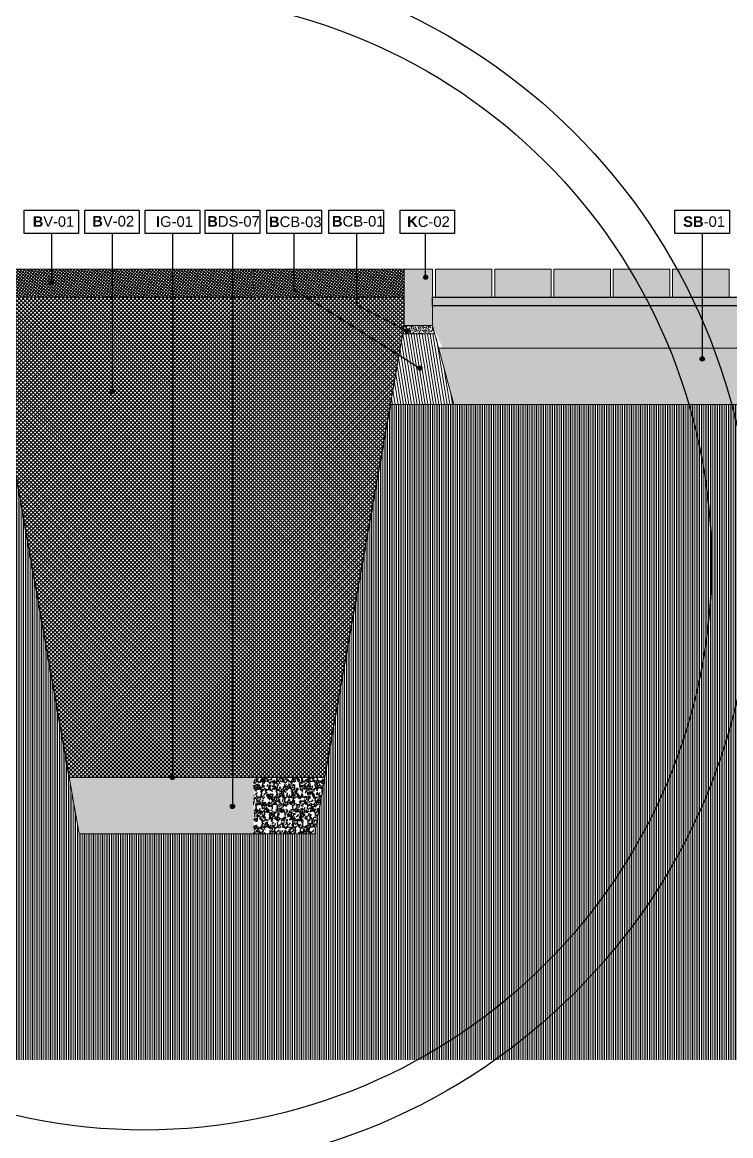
# Model space of a CAD drawing. Header units: metres. Extents: x -325 to 301, y -147 to 149.
# Drawn here: x 85.385 to 87.893, y 16.233 to 20.176 of the extents above; entities that cross this region are included whole.
import ezdxf

# ---------------------------------------------------------------- set-up
doc = ezdxf.new("R2010")
doc.units = ezdxf.units.M
doc.linetypes.add('ACAD_ISO03W100', pattern=[30, 12, -18])
doc.layers.get('Defpoints').update_dxf_attribs({"lineweight": 13})
doc.layers.add('-AUX-QAD', color=5, linetype='Continuous', plot=False)
doc.layers.add('02-L-AUX', color=2, linetype='Continuous', plot=False)
for name, color, linetype, true_color in [('0-TX-1_25', 7, 'Continuous', 0x3f4f7f), ('03-SOL-H-sorra', 7, 'Continuous', 0x7e7a67), ('3-TR-paviment fort', 7, 'Continuous', 0xd1d1d1), ('EIT_3 TR sorra', 7, 'Continuous', 0xd8ceb0)]:
    doc.layers.add(name, color=color, linetype=linetype, true_color=true_color)
for name, color, linetype in [('02-L-Geotextile', 32, 'Continuous'), ('A-KEYPLAN_HATCH', 7, 'Continuous'), ('A_TEXT_2', 7, 'Continuous'), ('EIT_3 TR terra vegetal', 45, 'Continuous')]:
    doc.layers.add(name, color=color, linetype=linetype)
for name, color, linetype, lineweight in [('1-CM', 7, 'Continuous', 0), ('3-TR Formigó', 252, 'Continuous', 0), ('3-TR Seleccionat', 44, 'Continuous', 0), ('3-TR Tot-u', 37, 'Continuous', 0), ('3-TR-recebo', 252, 'Continuous', 0)]:
    doc.layers.add(name, color=color, linetype=linetype, lineweight=lineweight)
doc.layers.add('3-TR tot_u', color=7, linetype='Continuous', lineweight=5, true_color=0x787878)
doc.styles.add('Arial_4', font='arial.ttf', dxfattribs={"height": 1.8})
doc.styles.get("Standard").update_dxf_attribs({"font": 'arial.ttf'})
doc.dimstyles.new('ISO-25', dxfattribs={"dimtxt": 0.1, "dimasz": 0.1, "dimexe": 0.1, "dimexo": 0.1, "dimgap": 0.1, "dimtad": 1, "dimdec": 0, "dimlfac": 100, "dimzin": 9, "dimtxsty": 'Standard', "dimblk": 'OBLIQUE', "dimcen": 0.1, "dimadec": 0, "dimazin": 0, "dimtfac": 1, "dimtdec": 0, "dimtmove": 0, "dimatfit": 3, "dimldrblk": 'OBLIQUE', "dimfxl": 1, "dimarcsym": 0})

# ---------------------------------------------------------------- blocks, each defined once
blk = doc.blocks.new('hatch keyplan 2')
at = {"layer": 'A-KEYPLAN_HATCH'}
blk.add_lwpolyline([(0, 0.005476596624248486), (0.012874798693294, 0.005476596623793739), (0.012874798693294, -2.273736754432321e-13), (0, 0)], close=True, dxfattribs=at)
blk = doc.blocks.new('hatch keyplan')
at = {"layer": 'A-KEYPLAN_HATCH'}
blk.add_blockref('hatch keyplan 2', (1.430579833341536, 0.8521467901477053), dxfattribs=at)
blk = doc.blocks.new('SB-01')
at = {"layer": 'A-KEYPLAN_HATCH'}
blk.add_blockref('hatch keyplan', (-1.430579833341536, -0.8521467901477053), dxfattribs=at)
at = {"layer": 'A_TEXT_2', "insert": (-0.0007977307988561444, 0.004032374434375541), "char_height": 0.0025, "attachment_point": 1}
blk.add_mtext_dynamic_manual_height_columns('\\pi0.00271;{\\fArial|b1|i0|c0|p34;SB}-01', width=0.01456192034901793, gutter_width=0.015, heights=[0], dxfattribs=at)
blk = doc.blocks.new('K01B')
at = {"layer": 'A-KEYPLAN_HATCH'}
blk.add_blockref('hatch keyplan', (-1.43057983324603, -0.8521467901474874), dxfattribs=at)
at = {"layer": 'A_TEXT_2', "insert": (-0.0007977307990891802, 0.004020148496436171), "char_height": 0.0025, "attachment_point": 1}
blk.add_mtext_dynamic_manual_height_columns('\\pi0.00246;{\\fArial|b1|i0|c0|p34;K}C-02', width=0.01456192034901793, gutter_width=0.015, heights=[0], dxfattribs=at)
blk = doc.blocks.new('POINT')
at = {"layer": '0-TX-1_25'}
h = blk.add_hatch(dxfattribs=at)
h.set_pattern_fill('ANGLE', color=256)
h.set_pattern_definition([(0, (-83.74681484067048, -12.72584030761209), (0, 6.985), [5.08, -1.905]), (90, (-83.74681484067048, -12.72584030761209), (-6.985, 4.277078946022131e-16), [5.08, -1.905])])
edge = h.paths.add_edge_path()
edge.add_arc((0, 0), 0.0075, 0, 360)
h = blk.add_hatch(color=256, dxfattribs=at)
h.dxf.hatch_style = 1
edge = h.paths.add_edge_path()
edge.add_arc((0, 0), 0.0075, 0, 360)
blk.add_circle((0, 0), 0.0075, dxfattribs=at)
blk = doc.blocks.new('B-CB01')
at = {"layer": 'A-KEYPLAN_HATCH'}
blk.add_blockref('hatch keyplan', (-1.430579833341536, -0.8521467901477052), dxfattribs=at)
at = {"layer": 'A_TEXT_2', "insert": (-0.0007977308478921419, 0.004105509799023688), "char_height": 0.0025, "attachment_point": 1}
blk.add_mtext_dynamic_manual_height_columns('\\pi0.00152;{\\fArial|b1|i0|c0|p34;B}CB-01', width=0.01456192034901793, gutter_width=0.015, heights=[0], dxfattribs=at)
blk = doc.blocks.new('B-CB03')
at = {"layer": 'A-KEYPLAN_HATCH'}
blk.add_blockref('hatch keyplan', (-1.430579833438594, -0.8521467901477053), dxfattribs=at)
at = {"layer": 'A_TEXT_2', "insert": (-0.0007977309449526127, 0.00398371515799123), "char_height": 0.0025, "attachment_point": 1}
blk.add_mtext_dynamic_manual_height_columns('\\pi0.00128;{\\fArial|b1|i0|c0|p34;B}CB-03', width=0.01456192034901793, gutter_width=0.015, heights=[0], dxfattribs=at)
blk = doc.blocks.new('IG01')
at = {"layer": 'A-KEYPLAN_HATCH', "xscale": 10, "yscale": 10, "zscale": 10}
blk.add_blockref('hatch keyplan', (-14.30579833341537, -8.521467901477052), dxfattribs=at)
at = {"layer": 'A_TEXT_2', "insert": (-0.007977307986635651, 0.04045896306516727), "char_height": 0.025, "attachment_point": 1}
blk.add_mtext_dynamic_manual_height_columns('\\pi0.03354;{\\fArial|b1|i0|c0|p34;I}G-01', width=0.1456192034901793, gutter_width=0.15, heights=[0], dxfattribs=at)
blk = doc.blocks.new('B-V02')
at = {"layer": 'A-KEYPLAN_HATCH'}
blk.add_blockref('hatch keyplan', (-1.430579833341536, -0.8521467901477053), dxfattribs=at)
at = {"layer": 'A_TEXT_2', "insert": (-0.000797730798460905, 0.004122186061006561), "char_height": 0.0025, "attachment_point": 1}
blk.add_mtext_dynamic_manual_height_columns('\\pi0.00255;{\\fArial|b1|i0|c0|p34;B}V-02', width=0.01456192034901793, gutter_width=0.015, heights=[0], dxfattribs=at)
blk = doc.blocks.new('B-V01')
at = {"layer": 'A-KEYPLAN_HATCH'}
blk.add_blockref('hatch keyplan', (-1.430579833437449, -0.8521467901477053), dxfattribs=at)
at = {"layer": 'A_TEXT_2', "lineweight": 211, "insert": (-0.0007911714825610261, 0.004018987603517488), "char_height": 0.002458832335329342, "attachment_point": 1, "line_spacing_factor": 0.9385317878468563, "style": 'Arial_4'}
blk.add_mtext_dynamic_manual_height_columns('\\pi0.00285;{\\fArial|b1|i0|c0|p34;B}V-01', width=0.01456192034901793, gutter_width=0.015, heights=[0], dxfattribs=at)
blk = doc.blocks.new('_Oblique')
at = {"color": 0, "lineweight": -2}
blk.add_line((-0.499999999995058, -0.4999999998130015), (0.500000000028669, 0.500000000163238), dxfattribs=at)
blk = doc.blocks.new('*D1879')
at = {"layer": '0-TX-1_25', "color": 0, "lineweight": -2, "transparency": 16777216}
for p, q in [((87.5171076395251, 51.89457010252432), (87.5171076395251, 52.01957010252432)), ((87.79843630626715, 51.9195701025243), (87.79843630626715, 52.01957010252432)), ((87.5171076395251, 51.99457010252432), (87.79843630626715, 51.99457010252432))]:
    blk.add_line(p, q, dxfattribs=at)
at = {"layer": 'Defpoints', "color": 0, "transparency": 16777216}
for p in [(87.79843630626715, 51.99457010252432), (87.79843630626715, 51.89457010252431), (87.5171076395251, 0.03150722056245314)]:
    blk.add_point(p, dxfattribs=at)
at = {"layer": '0-TX-1_25', "color": 0, "lineweight": -2, "transparency": 16777216, "xscale": 0.025, "yscale": 0.025, "zscale": 0.025, "rotation": 180}
blk.add_blockref('_Oblique', (87.5171076395251, 51.99457010252432), dxfattribs=at)
at = {"layer": '0-TX-1_25', "color": 0, "lineweight": -2, "transparency": 16777216, "xscale": 0.025, "yscale": 0.025, "zscale": 0.025}
blk.add_blockref('_Oblique', (87.79843630626715, 51.99457010252432), dxfattribs=at)
at = {"layer": '0-TX-1_25', "color": 0, "transparency": 16777216, "insert": (87.65777197289611, 52.03744015709458), "char_height": 0.035, "attachment_point": 5}
blk.add_mtext('28', dxfattribs=at)
blk = doc.blocks.new('B-DS07')
at = {"layer": 'A-KEYPLAN_HATCH'}
blk.add_blockref('hatch keyplan', (-1.430579833341536, -0.8521467901477053), dxfattribs=at)
at = {"layer": 'A_TEXT_2', "insert": (-0.0007977306934924266, 0.004083503112212838), "char_height": 0.0025, "attachment_point": 1}
blk.add_mtext_dynamic_manual_height_columns('\\pi0.00128;{\\fArial|b1|i0|c0|p34;B}DS-07', width=0.01456192034901793, gutter_width=0.015, heights=[0], dxfattribs=at)

msp = doc.modelspace()

# ---------------------------------------------------------------- hatches: boundary and pattern name
at = {"layer": '03-SOL-H-sorra'}
h = msp.add_hatch(dxfattribs=at)
h.set_pattern_fill('GRAVEL', color=256, scale=0.0015, angle=45.57823182521773, style=0)
h.set_pattern_definition([(273.5910193252177, (346873.2774619777, 4550243.254708377), (0.0315614064445395, -0.4576978562580837), [0.005125821599999996, -0.5074572545934745]), (230.5479728252178, (346873.2777830294, 4550243.249592611), (0.2927988807063723, 0.3532028672832049), [0.008796070799999991, -0.8708107334028594]), (178.0886789252177, (346873.2721937269, 4550243.242800666), (0.5659992078467491, -0.02122985437609437), [0.006202222799999996, -0.6140208419114994]), (312.8519208252177, (346873.2685962165, 4550243.225521388), (-0.5175580738186486, 0.5605615490069846), [0.008010067800000001, -0.79299656138607]), (338.4118860052178, (346873.27404391, 4550243.219649098), (-0.4598729198166084, 0.1839537648957676), [0.007854505500000001, -0.77759711618016]), (42.85192082521767, (346873.2813474542, 4550243.216759173), (-0.5605615490069846, -0.5175580738186486), [0.008010067800000001, -0.79299656138607]), (83.27247229521772, (346873.2872197448, 4550243.222206866), (-0.07456488151619256, -0.6204217665785452), [0.0105929049, -1.048696729713705]), (117.8335601952177, (346873.2884606803, 4550243.232726825), (-0.4119755516710567, 0.7771642521535052), [0.0100007928, -0.990078849028575]), (167.0077974452177, (346873.2837912615, 4550243.241570606), (-0.5670867396270464, 0.1289874402380721), [0.008037194999999992, -0.7956831854806796]), (220.8145901252177, (346873.2759598047, 4550243.243377518), (0.3205539276823793, 0.2726565595165129), [0.0091756992, -0.44960905425]), (267.9756696252177, (346873.2690153759, 4550243.237380161), (-0.02068608868320609, -0.6198780006864176), [0.0118661688, -1.174751587682655]), (184.3923066552177, (346873.2952691676, 4550243.25219388), (-0.3499402705637986, -0.03047387467488752), [0.004050068099999999, -0.40095848736516]), (217.0474662252178, (346873.291230977, 4550243.251883704), (0.4011002339134928, 0.3004116048933317), [0.007705229699999996, -0.7628195849555994]), (270.5782318252178, (346873.2850811359, 4550243.247241474), (0.02721127936783295, -0.02666751347925078), [0.0053881401, -0.04849339662642]), (248.7768223352178, (346873.2799490565, 4550243.248536785), (0.07891500867375595, 0.189391423792005), [0.0029016198, -0.2872593355334099]), (337.3796413152177, (346873.2788986689, 4550243.24583197), (-0.108301351586422, 0.05279126106236078), [0.004103484300000001, -0.20107129485]), (76.54198835521774, (346873.2826864974, 4550243.24425367), (0.02557998170702847, 0.1349688650610565), [0.006664794899999999, -0.21549447229365]), (207.1432830052177, (346873.2842376092, 4550243.250735438), (0.08054630632486659, 0.02775504526062822), [0.004819307100000001, -0.11566347175242]), (61.96777215921773, (346873.2634315111, 4550243.230049429), (0.1850412966889904, 0.3521153341160528), [0.006751320000000001, -0.668382400088085]), (115.9244077652177, (346873.2666044244, 4550243.236008721), (0.1926540191158534, -0.402187765749548), [0.005663984099999997, -0.5607332351729996]), (338.7768223352177, (346873.2787953534, 4550243.256068941), (-0.1893914237921448, 0.07891500867381042), [0.005803201500000001, -0.2843577538334099]), (29.18869149521774, (346873.2842049833, 4550243.253968166), (-0.3483089728825237, -0.1921102532649198), [0.006751319999999996, -0.6683824000880995]), (25.02218660521773, (346873.2803025043, 4550243.21351557), (-0.1877601261319029, -0.08272136988065176), [0.006510527999999999, -0.3190160146965901]), (340.3533724252178, (346873.2862019832, 4550243.216269324), (-0.4326616405274602, 0.1572862511984727), [0.0054550818, -0.5400539007108001]), (112.3796413152177, (346873.3062733079, 4550243.22967354), (-0.08272136989245123, 0.1877601261267086), [0.005803201499999996, -0.2843577538334097]), (62.93225646521773, (346873.3040637795, 4550243.235039669), (-0.237832557729163, -0.4604166857141386), [0.006386741100000002, -0.632285639703]), (115.0221866052177, (346873.2932062263, 4550243.216340014), (0.08272136987934776, -0.1877601261324785), [0.003255263999999999, -0.3222712786965901]), (146.8881642992177, (346873.3046732571, 4550243.228040864), (-0.135512630950578, 0.07945877454916227), [0.001942719, -0.19232992446789]), (211.5419883572177, (346873.3030460179, 4550243.229102126), (0.1072138198055686, 0.05496632462423911), [0.007854505500000001, -0.149235818836035]), (231.5872377852177, (346873.2963519513, 4550243.224993247), (0.2394638554089973, 0.2987803071700668), [0.007279005, -0.720620472950055]), (349.2682993552177, (346873.2851355125, 4550243.241853594), (-0.08109007221672618, 0.02612374758503379), [0.005494858199999996, -0.1318766453951999]), (38.73545841521775, (346873.2905342671, 4550243.240830394), (0.5077702878614525, 0.4092567223212005), [0.0095933514, -0.9497401359754649]), (106.5236277252177, (346873.2980174838, 4550243.246833189), (0.08380890165317186, -0.2955177118273786), [0.0039226236, -0.38834088477165]), (135.5782318252177, (346873.2969018444, 4550243.250593829), (-0.05387879284707866, -0.0005437658885821262), [0.002286, -0.035814]), (165.8346689852177, (346873.2950022626, 4550243.225249046), (0.2971490094863614, -0.07782747690418311), [0.005293004400000001, -0.524009111598]), (93.59101932521773, (346873.2898701832, 4550243.226544358), (-0.03156140644293765, 0.4576978562581842), [0.01025164319999999, -0.5023314329934744]), (45.57823182521773, (346873.2892280797, 4550243.236775891), (-0.0005437658885821262, 0.05387879284707866), [0.009905999999999991, -0.02819399999999998]), (10.88307832521775, (346873.2961616332, 4550243.243850823), (0.4571540903210559, 0.08544019957095594), [0.0060241434, -0.5963897508621]), (299.6328359252177, (346873.3020774251, 4550243.244988214), (0.08217760399441565, -0.1338813332833923), [0.005547436199999999, -0.27182475058158]), (253.2242071852178, (346873.3048203037, 4550243.240166311), (-0.2345699624821267, -0.7836894427648844), [0.009032176500000001, -0.89418696634407]), (221.0043105652177, (346873.3022133666, 4550243.231518515), (-0.3738889545980399, -0.3270791183025397), [0.00955544189999999, -0.9459876968435995])])
h.paths.add_polyline_path([(86.20389461783358, 17.30197662733542), (86.20389461783357, 17.50126768980387), (85.55092692896687, 17.49982734450033), (85.58580425641992, 17.30197646140834)])
h = msp.add_hatch(dxfattribs=at)
h.set_pattern_fill('GRAVEL', color=256, scale=0.0015, angle=45.57823182521773, style=0)
h.set_pattern_definition([(273.5910193252177, (346874.0844245467, 4550243.254708429), (0.0315614064445395, -0.4576978562580837), [0.005125821599999996, -0.5074572545934745]), (230.5479728252178, (346874.0847455984, 4550243.249592663), (0.2927988807063723, 0.3532028672832049), [0.008796070799999991, -0.8708107334028594]), (178.0886789252177, (346874.0791562959, 4550243.242800718), (0.5659992078467491, -0.02122985437609437), [0.006202222799999996, -0.6140208419114994]), (312.8519208252177, (346874.0755587855, 4550243.225521441), (-0.5175580738186486, 0.5605615490069846), [0.008010067800000001, -0.79299656138607]), (338.4118860052178, (346874.081006479, 4550243.21964915), (-0.4598729198166084, 0.1839537648957676), [0.007854505500000001, -0.77759711618016]), (42.85192082521767, (346874.0883100232, 4550243.216759225), (-0.5605615490069846, -0.5175580738186486), [0.008010067800000001, -0.79299656138607]), (83.27247229521772, (346874.0941823138, 4550243.222206919), (-0.07456488151619256, -0.6204217665785452), [0.0105929049, -1.048696729713705]), (117.8335601952177, (346874.0954232493, 4550243.232726878), (-0.4119755516710567, 0.7771642521535052), [0.0100007928, -0.990078849028575]), (167.0077974452177, (346874.0907538305, 4550243.241570658), (-0.5670867396270464, 0.1289874402380721), [0.008037194999999992, -0.7956831854806796]), (220.8145901252177, (346874.0829223737, 4550243.24337757), (0.3205539276823793, 0.2726565595165129), [0.0091756992, -0.44960905425]), (267.9756696252177, (346874.0759779449, 4550243.237380213), (-0.02068608868320609, -0.6198780006864176), [0.0118661688, -1.174751587682655]), (184.3923066552177, (346874.1022317366, 4550243.252193932), (-0.3499402705637986, -0.03047387467488752), [0.004050068099999999, -0.40095848736516]), (217.0474662252178, (346874.098193546, 4550243.251883756), (0.4011002339134928, 0.3004116048933317), [0.007705229699999996, -0.7628195849555994]), (270.5782318252178, (346874.0920437049, 4550243.247241526), (0.02721127936783295, -0.02666751347925078), [0.0053881401, -0.04849339662642]), (248.7768223352178, (346874.0869116255, 4550243.248536837), (0.07891500867375595, 0.189391423792005), [0.0029016198, -0.2872593355334099]), (337.3796413152177, (346874.0858612379, 4550243.245832022), (-0.108301351586422, 0.05279126106236078), [0.004103484300000001, -0.20107129485]), (76.54198835521774, (346874.0896490664, 4550243.244253722), (0.02557998170702847, 0.1349688650610565), [0.006664794899999999, -0.21549447229365]), (207.1432830052177, (346874.0912001783, 4550243.250735491), (0.08054630632486659, 0.02775504526062822), [0.004819307100000001, -0.11566347175242]), (61.96777215921773, (346874.0703940801, 4550243.230049481), (0.1850412966889904, 0.3521153341160528), [0.006751320000000001, -0.668382400088085]), (115.9244077652177, (346874.0735669934, 4550243.236008774), (0.1926540191158534, -0.402187765749548), [0.005663984099999997, -0.5607332351729996]), (338.7768223352177, (346874.0857579224, 4550243.256068993), (-0.1893914237921448, 0.07891500867381042), [0.005803201500000001, -0.2843577538334099]), (29.18869149521774, (346874.0911675523, 4550243.253968218), (-0.3483089728825237, -0.1921102532649198), [0.006751319999999996, -0.6683824000880995]), (25.02218660521773, (346874.0872650733, 4550243.213515623), (-0.1877601261319029, -0.08272136988065176), [0.006510527999999999, -0.3190160146965901]), (340.3533724252178, (346874.0931645522, 4550243.216269376), (-0.4326616405274602, 0.1572862511984727), [0.0054550818, -0.5400539007108001]), (112.3796413152177, (346874.1132358769, 4550243.229673592), (-0.08272136989245123, 0.1877601261267086), [0.005803201499999996, -0.2843577538334097]), (62.93225646521773, (346874.1110263485, 4550243.235039721), (-0.237832557729163, -0.4604166857141386), [0.006386741100000002, -0.632285639703]), (115.0221866052177, (346874.1001687953, 4550243.216340066), (0.08272136987934776, -0.1877601261324785), [0.003255263999999999, -0.3222712786965901]), (146.8881642992177, (346874.1116358261, 4550243.228040916), (-0.135512630950578, 0.07945877454916227), [0.001942719, -0.19232992446789]), (211.5419883572177, (346874.110008587, 4550243.229102178), (0.1072138198055686, 0.05496632462423911), [0.007854505500000001, -0.149235818836035]), (231.5872377852177, (346874.1033145203, 4550243.224993299), (0.2394638554089973, 0.2987803071700668), [0.007279005, -0.720620472950055]), (349.2682993552177, (346874.0920980815, 4550243.241853646), (-0.08109007221672618, 0.02612374758503379), [0.005494858199999996, -0.1318766453951999]), (38.73545841521775, (346874.0974968361, 4550243.240830447), (0.5077702878614525, 0.4092567223212005), [0.0095933514, -0.9497401359754649]), (106.5236277252177, (346874.1049800529, 4550243.246833242), (0.08380890165317186, -0.2955177118273786), [0.0039226236, -0.38834088477165]), (135.5782318252177, (346874.1038644134, 4550243.250593881), (-0.05387879284707866, -0.0005437658885821262), [0.002286, -0.035814]), (165.8346689852177, (346874.1019648316, 4550243.225249099), (0.2971490094863614, -0.07782747690418311), [0.005293004400000001, -0.524009111598]), (93.59101932521773, (346874.0968327522, 4550243.22654441), (-0.03156140644293765, 0.4576978562581842), [0.01025164319999999, -0.5023314329934744]), (45.57823182521773, (346874.0961906487, 4550243.236775943), (-0.0005437658885821262, 0.05387879284707866), [0.009905999999999991, -0.02819399999999998]), (10.88307832521775, (346874.1031242022, 4550243.243850876), (0.4571540903210559, 0.08544019957095594), [0.0060241434, -0.5963897508621]), (299.6328359252177, (346874.1090399941, 4550243.244988266), (0.08217760399441565, -0.1338813332833923), [0.005547436199999999, -0.27182475058158]), (253.2242071852178, (346874.1117828727, 4550243.240166363), (-0.2345699624821267, -0.7836894427648844), [0.009032176500000001, -0.89418696634407]), (221.0043105652177, (346874.1091759356, 4550243.231518568), (-0.3738889545980399, -0.3270791183025397), [0.00955544189999999, -0.9459876968435995])])
h.paths.add_polyline_path([(86.4200071261027, 17.30197671183979), (86.45526330460797, 17.50197672839846), (86.20389457279111, 17.50197661033902), (86.20389466255777, 17.3019767307725)])
at = {"layer": '3-TR Formigó'}
h = msp.add_hatch(dxfattribs=at)
h.set_pattern_fill('ANSI31', color=256, scale=0.003, angle=234.1752438963392, style=0)
h.set_pattern_definition([(279.1752438963392, (87.54150016642889, 18.90197630764957), (0.009403130041245794, 0.001518805592372136), [])])
h.paths.add_polyline_path([(86.84662414574535, 19.071976286), (86.73202420716892, 19.07197629845192), (86.70205645954195, 18.90197630764957), (86.68795398394359, 18.8219762770773), (86.91263416697703, 18.8219762770773)])
at = {"layer": '3-TR Seleccionat'}
h = msp.add_hatch(dxfattribs=at)
h.set_pattern_fill('ANSI31', color=256, scale=0.002, angle=45, style=0)
h.set_pattern_definition([(90, (84.27153512844663, 25.5551044617041), (-0.00635, 1.301042606982605e-18), [])])
h.paths.add_polyline_path([(86.4200071261027, 17.30197671183979), (86.68795398394359, 18.8219762770773), (89.50147528614072, 18.82197630325436), (89.50147528629059, 16.50197764342395), (86.20389470744124, 16.50197756433015), (86.20389466255787, 17.3019765841808)])
h.paths.add_polyline_path([(85.34308296587447, 18.66947755891459), (85.58580425641992, 17.30197646094268), (86.20389468499951, 17.30197665227664), (86.20389468499951, 16.50197760387705), (82.50431684022209, 16.50197760387705), (82.50144848527754, 18.66947758562916), (84.68403629689281, 18.66947756511038), (84.77904070714143, 18.66947756421723), (85.16526279348899, 18.66947756058631), (85.29676320135063, 18.66947755935005), (85.16526279348899, 18.66947756058631), (85.29676320135063, 18.66947755935005)])
at = {"layer": '3-TR Tot-u'}
h = msp.add_hatch(dxfattribs=at)
h.set_pattern_fill('EARTH', color=256, scale=0.005, angle=-80.8247561036608, style=0)
h.set_pattern_definition([(279.1752438963392, (80.53410555735041, 26.91779683452835), (0.03640645211205976, -0.02628108149624554), [0.03175, -0.03175]), (279.1752438963392, (80.54585946990198, 26.9196953415188), (0.03640645211205976, -0.02628108149624554), [0.03175, -0.03175]), (279.1752438963392, (80.55761338245352, 26.92159384850927), (0.03640645211205976, -0.02628108149624554), [0.03175, -0.03175]), (9.175243896339197, (80.56216418896754, 26.91830871332225), (0.02628108149624554, 0.03640645211205976), [0.03175, -0.03175]), (9.175243896339197, (80.564062695958, 26.90655480077069), (0.02628108149624554, 0.03640645211205976), [0.03175, -0.03175]), (9.175243896339197, (80.56596120294847, 26.89480088821912), (0.02628108149624554, 0.03640645211205976), [0.03175, -0.03175])])
h.paths.add_polyline_path([(89.50147528676148, 19.021975824519), (86.85905645248893, 19.02114588921359), (86.89220292908593, 18.89792729076116), (86.91263416697703, 18.8219762770773), (89.50147528661161, 18.821975824519)])
at = {"layer": '3-TR tot_u'}
h = msp.add_hatch(dxfattribs=at)
h.set_pattern_fill('AR-CONC', color=256, scale=0.0002, angle=90.26641431039367)
h.set_pattern_definition([(140.2664143103937, (269986.1323075753, -738409.2759535182), (0.003018358551071247, 0.03645136258436954), [0.00381, -0.04191]), (85.26641431039367, (269986.1323075753, -738409.2759535182), (-0.03817818106754276, -0.007226282933233686), [0.003048, -0.033528116834]), (190.7178590103937, (269986.1325591045, -738409.2729159144), (-0.03515982095845395, 0.02922507956224307), [0.00323800176, -0.03561804892000001]), (136.4506143103937, (269986.1221476851, -738409.2760007601), (0.00815628255818146, 0.05425431968784703), [0.005715, -0.062865]), (186.9019719203937, (269986.1228273698, -738409.2714795708), (-0.04970546584793135, 0.04725021761608914), [0.004857004628, -0.053427121632]), (81.45056548039366, (269986.1221476851, -738409.2760007601), (-0.04970546584550613, 0.04725021761879526), [0.004571993414, -0.050291946384]), (111.2664143103937, (269986.1246640367, -738409.2709090045), (0.02031182351307306, 0.03041765279537408), [0.00381, -0.04191]), (56.2664143103937, (269986.1246640367, -738409.2709090045), (-0.03689466829018208, 0.01218898497184377), [0.003048, -0.033528]), (161.7178593103937, (269986.1263566887, -738409.2683742001), (-0.01658284496692729, 0.04260663769872181), [0.003238001759999999, -0.03561798751999997]), (127.7664143103937, (269986.1323075753, -738409.2759535182), (-0.01691369723239765, 0.0005390813352213942), [0, -0.0331216, 0, -0.034036, 0, -0.033655]), (97.76641431039367, (269986.1323075753, -738409.2759535182), (-0.02009803784807661, 0.01327062430379522), [0, -0.0194056, 0, -0.0323596, 0, -0.012827]), (57.76641431039366, (269986.1323602499, -738409.2872817958), (0.001019642850235293, 0.02712315336894964), [0, -0.0127, 0, -0.039624, 0, -0.052578]), (47.76641431039366, (269986.1323838709, -738409.2923617408), (-0.005222997154178432, 0.02960187044262312), [0, -0.01651, 0, -0.0263144, 0, -0.037338])])
h.paths.add_polyline_path([(86.83731262805722, 19.101976307603), (86.83731262805722, 19.17197629177303), (87.0362930694699, 19.171976287994), (89.50147528609025, 19.1719762770773), (89.50147528634103, 19.02197630325436), (86.87331263003273, 19.02197630325436)])
h = msp.add_hatch(dxfattribs=at)
h.set_pattern_fill('AR-CONC', color=256, scale=9e-05, angle=90.26641431039367)
h.set_pattern_definition([(140.2664143103937, (1.736241532516118, -3.725018888790967), (0.001358261347982061, 0.01640311316296629), [0.0017145, -0.0188595]), (85.26641431039367, (1.736241532516118, -3.725018888790967), (-0.01718018148039424, -0.003251827319955159), [0.0013716, -0.0150876525753]), (190.7178590103937, (1.73635472065564, -3.723651967082994), (-0.01582191943130427, 0.01315128580300938), [0.001457100792, -0.016028122014]), (136.4506143103937, (1.731669581940963, -3.725040147631464), (0.003670327151181657, 0.02441444385953116), [0.00257175, -0.02828925]), (186.9019719203937, (1.731975440085819, -3.723005612461279), (-0.02236745963156911, 0.02126259792724011), [0.0021856520826, -0.0240422047344]), (81.45056548039366, (1.731669581940963, -3.725040147631464), (-0.02236745963047776, 0.02126259792845786), [0.0020573970363, -0.0226313758728]), (111.2664143103937, (1.732801940164492, -3.722748857633761), (0.009140320580882877, 0.01368794375791834), [0.0017145, -0.0188595]), (56.2664143103937, (1.732801940164492, -3.722748857633761), (-0.01660260073058194, 0.005485043237329697), [0.0013716, -0.0150876]), (161.7178593103937, (1.733563633550844, -3.721608195654433), (-0.007462280235117282, 0.01917298696442482), [0.001457100791999999, -0.01602809438399998]), (127.7664143103937, (1.736241532516118, -3.725018888790967), (-0.007611163754578943, 0.0002425866008496274), [0, -0.01490472, 0, -0.0153162, 0, -0.01514475]), (97.76641431039367, (1.736241532516118, -3.725018888790967), (-0.009044117031634472, 0.005971780936707849), [0, -0.00873252, 0, -0.01456182, 0, -0.005772150000000001]), (57.76641431039366, (1.736265236123273, -3.73011661368227), (0.0004588392826058817, 0.01220541901602734), [0, -0.005715, 0, -0.0178308, 0, -0.0236601]), (47.76641431039366, (1.736275865543519, -3.732402588969848), (-0.002350348719380294, 0.0133208416991804), [0, -0.0074295, 0, -0.01184148, 0, -0.0168021])])
h.paths.add_polyline_path([(86.84662414574535, 19.071976286), (86.83731263444841, 19.10197628701175), (86.73731263444841, 19.10197629787731), (86.73202420810276, 19.0719810627579)])
at = {"layer": '3-TR-paviment fort'}
for points in [[(86.83731263444841, 19.30197631528641), (86.73731263444841, 19.30197631528641), (86.73731263444841, 19.10197631528641), (86.83731263444841, 19.10197631528641)], [(87.04731262422675, 19.20197630920953), (87.04731262416854, 19.30197630837134), (86.84731262427331, 19.30197630837134), (86.84731262409869, 19.20197630862746)], [(87.25731261394688, 19.20197630229447), (87.25731261388867, 19.30197630145628), (87.05731261399345, 19.30197630145628), (87.05731261381882, 19.20197630171239)], [(87.46731260366701, 19.2019762953794), (87.4673126036088, 19.30197629454121), (87.26731260371358, 19.30197629454121), (87.26731260353895, 19.20197629479733)], [(87.67731259338714, 19.20197628846434), (87.67731259332894, 19.30197628762615), (87.47731259343371, 19.30197628762615), (87.47731259325909, 19.20197628788226)], [(87.88731258310727, 19.20197628154927), (87.88731258304907, 19.30197628071108), (87.68731258315384, 19.30197628071108), (87.68731258297922, 19.20197628096719)]]:
    msp.add_hatch(color=256, dxfattribs=at).paths.add_polyline_path(points)
at = {"layer": '3-TR-recebo'}
h = msp.add_hatch(dxfattribs=at)
h.set_pattern_fill('_USER', color=256, scale=0.007999999999999995, angle=230.5314970636029, style=0, double=1, pattern_type=0)
h.set_pattern_definition([(230.5314970636029, (-203.4898111369926, 55.49258437748279), (0.006175793091558674, -0.005085231527694297), []), (320.5314970636029, (-203.4898111369926, 55.49258437748279), (0.005085231527694297, 0.006175793091558674), [])])
h.paths.add_polyline_path([(86.20389380977385, 19.20197661033884), (86.20389376489041, 19.30197675123874), (85.27731262816432, 19.30197631605476), (85.27731262816432, 19.20197631605475)])
h = msp.add_hatch(dxfattribs=at)
h.set_pattern_fill('_USER', color=256, scale=0.007999999999999995, angle=230.5314970636029, style=0, double=1, pattern_type=0)
h.set_pattern_definition([(230.5314970636029, (89.968468928342, 19.20575623768897), (0.006175793091558681, -0.005085231527694297), []), (320.5314970636028, (89.968468928342, 19.20575623768897), (0.005085231527694298, 0.00617579309155868), [])])
h.paths.add_polyline_path([(86.2038937648916, 19.30197417345993), (86.20389380977385, 19.20197661033884), (86.73731263444844, 19.20197651364765), (86.73731263444844, 19.30197651364765)])
at = {"layer": 'EIT_3 TR sorra'}
h = msp.add_hatch(dxfattribs=at)
h.set_pattern_fill('ANSI36', color=256, scale=0.001075000000000009, angle=-0.5853068080104545, style=0, double=1)
h.set_pattern_definition([(44.41469319198954, (-147.6421278793123, -106.8201846983557), (0.001877787426372729, 0.006618133599094147), [0.00853281250000007, -0.001706562500000014, 0, -0.001706562500000014])])
h.paths.add_polyline_path([(86.83731263444841, 19.20197628993387), (89.50147528673814, 19.20197648795168), (89.50147528673814, 19.17197649176531), (86.83731263444841, 19.17197629374751)])
at = {"layer": 'EIT_3 TR terra vegetal'}
h = msp.add_hatch(dxfattribs=at)
h.set_pattern_fill('_USER', color=256, scale=0.01, angle=45.00000000000005, style=0, double=1, pattern_type=0)
h.set_pattern_definition([(45.00000000000005, (-203.5360744011398, 50.11166128061475), (-0.007071067811865481, 0.007071067811865469), []), (135.0000000000001, (-203.5360744011398, 50.11166128061475), (-0.00707106781186547, -0.007071067811865481), [])])
h.paths.add_polyline_path([(86.20389457279106, 17.50197675123892), (86.20389380992727, 19.20163478097876), (85.27731267590126, 19.20033622990356), (85.27731274558091, 19.05197631605478), (85.5505480837526, 17.50197644438406)])
h = msp.add_hatch(dxfattribs=at)
h.set_pattern_fill('_USER', color=256, scale=0.01, angle=45.00000000000005, style=0, double=1, pattern_type=0)
h.set_pattern_definition([(45.00000000000005, (-202.4051120896793, 50.11166128061475), (-0.007071067811865481, 0.007071067811865469), []), (135.0000000000001, (-202.4051120896793, 50.11166128061475), (-0.00707106781186547, -0.007071067811865481), [])])
h.paths.add_polyline_path([(86.73731263444841, 19.20197631528641), (86.20389381051123, 19.20033379532808), (86.20389457279111, 17.50197661033902), (86.45526330460797, 17.50197672839846), (86.73731263444841, 19.10197629787731)])

# ---------------------------------------------------------------- linework, layer by layer
at = {"layer": '-AUX-QAD'}
for radius in [2.153911642626235, 2.00815637613126]:
    msp.add_circle((85.8165232797278, 18.2613647247338), radius, dxfattribs=at)
at = {"layer": '0-TX-1_25'}
for points in [[(85.48767429828136, 19.42821612221035), (85.48767429828136, 19.25447351303467)], [(85.70247373930624, 19.42821612221035), (85.70247373930624, 18.868046195658)], [(85.9162375822763, 19.42821612220353), (85.91623848696626, 17.50197644786424)], [(86.12864705555734, 19.42821612219675), (86.12864705555734, 17.39891316807729)], [(86.34613665716915, 19.42821612218987), (86.34613665716915, 19.23059880264628), (86.79243040218026, 18.95138177827596)], [(86.74641454597591, 19.08368925925458), (86.56969103413851, 19.17445945254161), (86.56969103413851, 19.42821612218217)], [(86.81281438156667, 19.27317438026942), (86.81281438156667, 19.42821612220184)], [(87.79232021397597, 19.42821612219576), (87.79232021397597, 18.9836778110423)]]:
    msp.add_lwpolyline(points, dxfattribs=at)
at = {"layer": '02-L-AUX'}
msp.add_lwpolyline([(86.83731263444841, 19.20197628993387), (89.50147528673814, 19.20197648795168), (89.50147528673814, 19.17197649176531), (86.83731263444841, 19.17197629374751)], close=True, dxfattribs=at)
at = {"layer": '02-L-Geotextile', "linetype": 'ACAD_ISO03W100', "ltscale": 0.002, "const_width": 0.005, "elevation": -6.482014612579071e-08}
for points in [[(86.68795398394359, 18.8219762770773), (86.45526325454165, 17.50197644438406)], [(85.34473996230001, 18.66947755889902), (85.55054808629345, 17.50197644438406)]]:
    msp.add_lwpolyline(points, dxfattribs=at)
at = {"layer": '02-L-Geotextile', "color": 244, "linetype": 'ACAD_ISO03W100', "ltscale": 0.002, "true_color": 0x991b1e, "const_width": 0.005, "elevation": -6.55566464534473e-08}
msp.add_lwpolyline([(85.5505480837526, 17.50197644438406), (86.45526325454165, 17.50197644438406)], dxfattribs=at)
at = {"layer": '1-CM'}
msp.add_line((86.85883306657223, 19.02197630325436), (89.501475286706, 19.02197630325436), dxfattribs=at)
at = {"layer": '1-CM', "elevation": -6.55566464534473e-08}
for points in [[(85.27731262816432, 19.30197631605476), (86.20389376489041, 19.30197675123874)], [(86.20389376489048, 19.30197661033884), (86.73731263444841, 19.30197686086774)], [(85.27731267513096, 19.20197631605476), (86.20389380977379, 19.20197675123875)], [(86.20389380977385, 19.20197661033884), (86.73731268141505, 19.20197686086775)], [(85.30956521003631, 18.86901566352195), (85.58580425641992, 17.30197646094268)], [(85.5505480837526, 17.50197644438406), (86.20389457279106, 17.50197675123892)], [(86.20389457279111, 17.50197661033902), (86.45526330460797, 17.50197672839845)], [(85.58580425641992, 17.30197646094268), (86.2038946625578, 17.30197675123895)], [(86.20389466255786, 17.30197661033904), (86.4200071261027, 17.30197671183979)]]:
    msp.add_lwpolyline(points, dxfattribs=at)
at = {"layer": '1-CM', "flags": 128}
for points in [[(86.73731263444841, 19.10197631528641), (86.83731263444841, 19.10197631528641), (86.83731263444841, 19.30197631528641), (86.73731263444841, 19.30197631528641)], [(87.04731262422675, 19.20197630920953), (86.84731262409869, 19.20197630862746), (86.84731262427331, 19.30197630837134), (87.04731262416854, 19.30197630837134)], [(87.25731261394688, 19.20197630229447), (87.05731261381882, 19.20197630171239), (87.05731261399345, 19.30197630145628), (87.25731261388867, 19.30197630145628)], [(87.46731260366701, 19.2019762953794), (87.26731260353895, 19.20197629479733), (87.26731260371358, 19.30197629454121), (87.4673126036088, 19.30197629454121)], [(87.67731259338714, 19.20197628846434), (87.47731259325909, 19.20197628788226), (87.47731259343371, 19.30197628762615), (87.67731259332894, 19.30197628762615)], [(87.88731258310727, 19.20197628154927), (87.68731258297922, 19.20197628096719), (87.68731258315384, 19.30197628071108), (87.88731258304907, 19.30197628071108)]]:
    msp.add_lwpolyline(points, close=True, dxfattribs=at)
at = {"layer": '1-CM'}
for points in [[(86.83731263444841, 19.17197631748039), (89.5014752867352, 19.17197626684315)], [(87.58578267073298, 19.1719762770773), (86.83731263444841, 19.17197629147142)], [(86.73731263444841, 19.1019763037931), (86.4200071261027, 17.30197671183979)], [(86.73202420810276, 19.07197629845192), (86.84662414574535, 19.071976286)], [(86.91263416697703, 18.8219762770773), (89.50147528666709, 18.82197752330324)]]:
    msp.add_lwpolyline(points, dxfattribs=at)
msp.add_lwpolyline([(86.83731262805722, 19.101976307603), (86.91263416697703, 18.8219762770773), (86.68795398394359, 18.8219762770773), (86.73731263616287, 19.101976307603)], close=True, dxfattribs=at)

# ---------------------------------------------------------------- block references
at = {"color": 244, "true_color": 0x991b1e, "xscale": 14.99999999999007, "yscale": 14.99999999999007, "zscale": 14.99999999999007}
msp.add_blockref('K01B', (86.72212413884436, 19.42821612220107), dxfattribs=at)
at = {"layer": '0-TX-1_25', "xscale": 15, "yscale": 15, "zscale": 15}
for name, p in [('B-V01', (85.39111330952035, 19.42821612221205)), ('B-V02', (85.60591274910654, 19.42821612221206)), ('B-DS07', (86.0320860653577, 19.42821612219845)), ('B-CB03', (86.25077887722432, 19.42821612219158)), ('B-CB01', (86.4700727343059, 19.42821612218476)), ('SB-01', (87.69575922377626, 19.42821612219746))]:
    msp.add_blockref(name, p, dxfattribs=at)
at = {"layer": '0-TX-1_25'}
for p in [(86.81281438156667, 19.27317438026942), (85.48767429828136, 19.25447351303467), (86.74641454597591, 19.08368925925458), (87.79232021397597, 18.9836778110423), (86.79243040218026, 18.95138177827596), (85.70247373930624, 18.868046195658), (85.91623848696626, 17.50197644438406), (86.12864705555734, 17.39891316807729)]:
    msp.add_blockref('POINT', p, dxfattribs=at)
at = {"layer": '1-CM', "xscale": 1.5, "yscale": 1.5, "zscale": 1.5}
msp.add_blockref('IG01', (85.8196765920766, 19.42821612220523), dxfattribs=at)

# ---------------------------------------------------------------- dimensions: what is measured, and where the dimension line sits
at = {"layer": '0-TX-1_25'}
dim = msp.add_linear_dim(base=(87.79843630626715, 51.99457010252432), p1=(87.5171076395251, 0.03150722056245314), p2=(87.79843630626715, 51.89457010252431), dimstyle='ISO-25', override={"dimtxt": 0.035, "dimasz": 0.025, "dimexe": 0.025, "dimexo": 0.025, "dimgap": 0.025, "dimblk1": 'Oblique', "dimblk2": 'Oblique', "dimsah": 1, "dimfxl": 0.1, "dimfxlon": 1, "dimarcsym": 1}, dxfattribs=at)
dim.commit()
dim.dimension.update_dxf_attribs({"geometry": '*D1879', "text_midpoint": (87.65777197289611, 52.03744015709458)})

doc.saveas('drawing.dxf')
